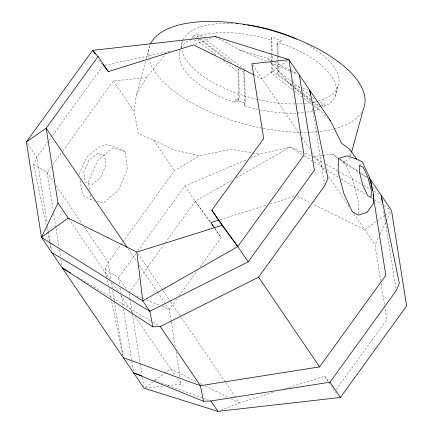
<?xml version="1.0" encoding="UTF-8"?>
<svg xmlns="http://www.w3.org/2000/svg" width="433" height="433" viewBox="0 0 433 433"><rect width="100%" height="100%" fill="white"/><g stroke="black" fill="none" stroke-linecap="round" stroke-linejoin="round"><path stroke-width="0.32" stroke-dasharray="2.17 1.62" d="M358.481 213.81L358.676 201.924L352.879 179.879L344.468 161.91L339.477 159.149M145.488 61.421L136.39 94.686L134.203 111.53L138.284 133.608L153.618 140.097L173.947 149.915L199.618 155.75L231.07 149.288L251.968 152.876M146.202 58.812L149.948 45.113A111.519 48.712 15.3 0 0 148.855 57.957M180.886 47.359L182.569 41.195M191.77 39.241L192.49 36.599L197.973 33.769L203.337 37.888M198.319 37.238L197.248 36.41L197.973 33.769M215.58 54.742L197.935 41.195L198.66 38.553M180.209 49.827A81.047 35.403 15.3 0 0 224.895 98.838L234.713 102.388L238.54 100.905L238.031 71.981L238.751 69.34L235.011 66.466M234.713 102.388L235.433 99.747L239.265 98.259L238.751 69.34M258.008 109.403A81.047 35.403 15.3 0 1 244.526 105.939L243.931 72.262L244.51 70.146M238.54 100.905L239.265 98.259M244.526 105.939L245.251 103.292L244.667 70.292M271.361 54.71L271.096 39.896L271.821 37.249L281.639 40.799L280.914 43.446L277.082 44.929L277.288 56.36M277.082 44.929L277.807 42.282L281.639 40.799M292.621 89.642L271.691 73.572L272.417 70.925L272.141 55.435M291.496 84.522L277.596 73.848L278.322 71.207L278.127 60.447M313.562 110.816A81.047 35.403 15.3 0 0 318.379 109.419L319.099 106.778L320.745 105.928M321.389 105.809L323.857 106.594L324.577 103.947L319.029 102.188M335.418 96.002L337.946 86.752M350.66 155.609L351.374 153.001M46.158 224.992L33.65 164.48L36.778 157.228L52.149 135.973M106.697 277.391L105.062 269.499L108.19 262.241L120.412 245.349M380.715 280.898L375.016 244.861L378.783 237.035M379.941 234.626L386.03 221.983M386.323 221.377L390.669 212.349M136.39 94.686L146.5 77.637L166.018 53.622M52.545 135.426L103.005 65.67L99.292 60.209M51.516 166.526L47.181 172.523L53.194 210.546M53.091 164.345L62.552 151.269M62.947 150.722L113.408 80.966L146.5 77.637M120.807 244.802L122.382 242.626M122.777 242.079L174.418 170.689L199.618 155.75M135.94 253.559L118.593 277.537L119.86 285.542M137.911 250.837L184.821 185.984L247.411 159.474M128.996 292.838L139.247 278.668M140.822 276.487L163.685 244.878M165.265 242.696L195.223 201.28L232.754 179.825M176.832 298.938L169.308 309.346L171.208 321.356M179.208 295.652L197.432 270.463M200.203 266.631L221.198 237.609L215.12 228.667M336.132 389.695L386.837 319.603L384.726 306.255M287.279 60.809L262.133 78.866L254.312 74.99M145.174 387.438L154.467 380.769M155.014 380.374L170.867 368.992L196.744 381.803M376.234 221.528L364.754 229.771L312.994 204.154M376.78 221.139L384.434 215.645M384.98 215.25L390.994 210.931M339.266 159.306L343.32 162.527L349.945 158.218M236.272 177.817L290.224 146.971L302.543 152.378M191.224 39.522L186.293 42.071A81.047 35.403 15.3 0 0 181.319 47.592M321.291 105.647L324.577 103.947M323.857 106.594L329.334 103.763A81.047 35.403 15.3 0 0 290.732 46.997L280.914 43.446M250.507 158.159L259.805 154.224L290.224 146.971L303.961 155.593M195.294 44.339L213.247 37.243M220.976 410.148L239.476 402.955L274.977 391.827M219.975 219.688L267.096 204.917M270.322 203.905L294.207 196.414M285.309 388.59L324.685 376.245L328.609 381.554M104.981 65.248L172.112 50.785M312.404 156.703L322.217 155.431M322.872 155.35L332.685 154.078L337.648 157.45M145.407 388.076L163.268 386.079M167.235 385.635L181.129 384.082L180.388 379.411M252.623 152.99L259.805 154.224M96.84 201.253L103.005 203.082L118.247 190.585L127.481 169.249L125.294 151.572L112.964 147.907L97.723 160.405L88.489 181.741L89.544 190.255M80.322 180.447L81.22 187.706L83.813 196.025L90.681 199.418L94.378 200.517M270.284 61.47L290.202 84.413L291.463 84.792M293.98 85.539L300.275 87.412M302.797 88.164L307.831 89.663M218.638 38.434L239.844 50.006L267.632 58.412L271.816 60.593M192.49 36.599L198.043 38.358M194.238 40.02L197.935 41.195M318.921 105.03L317.687 104.64L312.875 100.943M235.433 99.747L245.251 103.292M153.921 380.288L208.311 400.06M136.438 295.885L141.396 297.915M142.019 298.169L143.88 298.932M146.359 299.945L159.382 305.281M161.866 306.299L169.308 309.346L165.125 303.197M239.844 50.006L266.484 61.167M270.203 62.725L290.029 71.034M290.646 71.293L297.46 74.151M305.011 153.461L311.17 156.161M297.347 196.403L310.591 202.958M125.294 151.572L118.426 148.173L106.101 144.508L98.681 147.344L86.741 157.136L79.504 173.855L79.748 175.83M200.355 383.589L202.162 384.482M205.172 385.976L228.039 397.294M231.049 398.782L239.476 402.955L236.055 397.927M274.803 62.152L289.753 69.946M290.354 70.254L297.525 73.994M313.579 157.363L323.565 162.965M325.914 164.28L338.249 171.197M338.839 171.528L362.924 185.032M363.514 185.362L369.387 188.658M374.085 191.289L378.788 193.924M33.65 164.48L47.181 172.523L53.622 181.995M105.062 269.499L118.593 277.537L126.766 289.558M77.339 276.931L150.381 320.653M152.697 322.044L159.073 325.86M304.534 155.95L324.566 168.518M326.855 169.958L338.877 177.498M341.166 178.937L366.35 194.736M371.503 197.973L373.793 199.407M374.366 199.765L383.524 205.513M384.098 205.87L389.251 209.101M343.32 162.527L360.104 173.189M360.662 173.546L366.816 177.46M339.851 158.949L358.6 171.701M359.152 172.074L366.875 177.324M278.322 71.207L291.685 81.469M292.215 81.88L300.237 88.034M302.375 89.68L310.391 95.834M312.529 97.479L315.202 99.53M293.634 86.167L301.114 91.91M303.252 93.555L310.737 99.303M272.417 70.925L292.27 86.172M294.418 87.823L302.467 94.004M303.003 94.416L310.515 100.185M312.658 101.831L319.099 106.778M294.765 91.293L303.354 97.885M303.89 98.296L311.939 104.477M314.082 106.123L318.379 109.419M203.873 38.299L244.12 69.204M200.468 38.883L231.59 62.785M239.103 68.555L243.931 72.262M199.196 38.965L226.459 59.9M223.06 60.49L238.031 71.981M332.685 154.078L338.763 158.906M290.202 84.413L292.264 86.14M294.332 87.872L301.552 93.918M303.614 95.644L311.354 102.123M153.618 140.097L174.418 170.689M313.34 103.92L327.64 117.976M336.62 393.229L334.947 391.34L324.685 376.245M267.632 58.412L269.84 60.961M184.821 185.984L195.223 201.28L210.936 222.519M195.223 201.28L210.73 222.968M214.995 228.933L221.198 237.609M357.496 160.481L360.142 164.372M252.634 64.89L299.76 134.198M302.039 137.553L310.023 149.288M312.301 152.643L325.984 172.762M328.647 176.675L349.171 206.855M353.729 213.566L375.016 244.861M113.408 80.966L134.214 111.562M137.997 253.727L162.7 290.056M163.079 290.613L170.304 301.233M170.683 301.79L180.945 316.88M181.324 317.443L225.414 382.274M225.793 382.837L235.676 397.364M128.26 248.98L137.38 262.393M139.28 265.191L157.147 291.458M157.525 292.015L164.746 302.635M27.49 143.567L36.778 157.228L47.224 223.266M56.274 185.898L82.422 224.348M84.316 227.136L108.19 262.241L110.935 279.588M68.625 218.643L109.673 279.009M112.336 282.922L117.657 290.743M120.699 295.214L132.861 313.102M135.139 316.453L175.43 375.698M177.33 378.496L181.129 384.082M107.238 280.021L108.326 285.282M108.867 287.913L111.178 299.095M111.725 301.725L122.734 355M46.834 228.278L49.551 241.435M49.687 242.09L51.321 249.982M383.67 211.255L396.222 290.635M381.137 283.566L384.618 305.59M312.572 108.239L324.598 184.279M171.311 322.022L175.219 346.714M176.063 352.051L180.285 378.745M129.099 293.504L129.84 298.175M129.943 298.84L131.951 311.511M132.374 314.179L140.076 362.876M140.178 363.541L141.97 374.886M142.392 377.554L143.767 386.225M120.282 288.21L121.018 292.881M121.44 295.55L123.129 306.223M123.551 308.891L133.364 370.929M111.357 282.256L112.304 288.259M112.726 290.927L114.312 300.93M114.415 301.601L122.961 355.628M53.719 213.88L58.996 247.232M59.418 249.901L60.474 256.569M60.896 259.237L61.951 265.911M47.646 225.934L48.491 231.271M48.593 231.936L50.174 241.939M50.282 242.61L51.549 250.615M90.113 194.839L90.681 199.418M277.807 42.282L278.035 55.061M278.046 55.738L278.116 59.77M277.299 57.037L277.596 73.848M271.821 37.249L272.097 52.739M271.372 55.386L271.691 73.572M349.945 150.007L349.945 155.691M361.512 112.477A111.519 48.712 15.3 0 1 334.146 128.855M333.518 129.012A111.519 48.712 15.3 0 1 319.305 131.475M317.432 131.664A111.519 48.712 15.3 0 1 299.945 132.298M299.241 132.281A111.519 48.712 15.3 0 1 262.788 128.271M262.133 128.146A111.519 48.712 15.3 0 1 149.255 59.732M306.743 44.35A81.047 35.403 15.3 0 1 317.963 101.073M317.351 101.241A81.047 35.403 15.3 0 1 295.338 103.947M294.651 103.952A81.047 35.403 15.3 0 1 213.025 82.465A81.047 35.403 15.3 0 1 182.742 40.578M182.98 40.009A81.047 35.403 15.3 0 1 233.046 23.523M312.924 110.972A81.047 35.403 15.3 0 1 304.729 112.423M303.295 112.591A81.047 35.403 15.3 0 1 260.59 109.944M197.248 36.41A81.047 35.403 15.3 0 1 271.096 39.896M88.96 160.399L83.726 172.502L84.965 182.526L91.953 184.604L100.597 177.514L105.831 165.417L104.591 155.393L97.604 153.314L88.96 160.399"/><path stroke-width="0.65" d="M351.553 152.346L363.504 108.651A111.519 48.712 15.3 0 0 276.324 31.842A111.519 48.712 15.3 0 0 150.435 44.004M310.461 94.897L309.719 90.226L327.938 178.358L324.81 185.616L258.582 277.169L160.232 326.552L152.865 326.839L149.829 311.257L142.776 300.886L41.46 237.316L57.984 202.996L46.163 128.255L98.053 56.523L92.602 50.374L26.375 141.927L41.46 237.316L144.081 388.222L217.896 411.35L340.398 397.483L406.625 305.931L391.54 210.541L369.219 177.719M51.863 252.612L149.829 311.257L248.179 261.873L237.777 246.577L222.064 225.339L211.802 210.249L263.692 138.517L251.871 63.775L288.919 59.635L330.525 120.818L341.513 143.193L349.929 149.353L356.738 159.366M57.984 202.996L68.246 218.086L136.855 252.049L142.776 300.886L237.777 246.577L304.004 155.025L288.919 59.635L215.104 36.507L92.602 50.374L95.352 54.093M248.179 261.873L314.407 170.321L299.322 74.931M123.281 357.631L200.441 385.684L319.592 366.892L385.819 275.334L373.057 194.623M141.905 375.92L133.678 372.927L203.472 401.261L210.844 400.98L329.995 382.187L396.222 290.635L399.35 283.377L381.137 195.245L382.296 202.579M41.46 237.316L68.246 218.086M26.375 141.927L46.163 128.255L127.118 247.303M103.211 64.712L108.315 71.613L193.524 44.902L253.706 74.692M218.681 220.088L210.936 222.519L214.736 228.11M136.855 252.049L222.064 225.339M215.104 36.507L216.284 37.151M67.483 271.036L62.265 267.913L152.865 326.839M68.641 271.729L70.384 272.768M329.069 119.384L330.525 120.818M211.802 210.249L237.777 246.577M211.894 224.597L213.058 226.221M258.582 277.169L319.592 366.892M329.995 382.187L340.398 397.483M98.053 56.523L108.315 71.613M160.232 326.552L200.441 385.684L203.472 401.261M210.844 400.98L217.896 411.35M370.735 179.949L372.423 190.617M236.272 23.712A81.047 35.403 15.3 0 1 237.587 23.81M243.595 24.4A81.047 35.403 15.3 0 1 244.948 24.562M247.66 24.925A81.047 35.403 15.3 0 1 296.437 39.149M338.368 158.538L338.151 171.744L343.943 193.789L352.354 211.759L358.459 215.131L366.984 212.457L373.316 203.667L373.484 193.318L368.943 176.047L362.356 161.964L357.577 159.328L346.893 155.864L338.368 158.538M359.747 165.449L359.623 172.94L362.908 185.438L367.682 195.629L371.141 197.54L371.265 190.055L367.98 177.552L363.211 167.36L359.747 165.449"/></g></svg>
